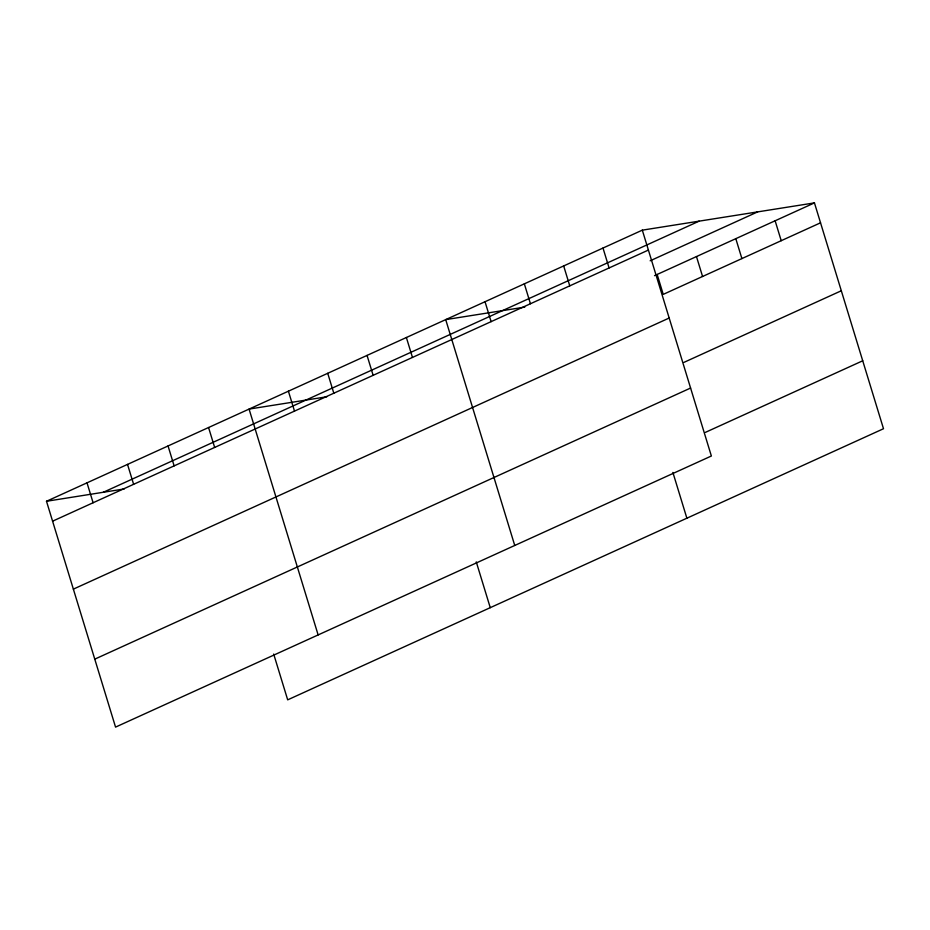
<?xml version="1.0" encoding="UTF-8"?>
<svg xmlns="http://www.w3.org/2000/svg" width="930" height="930" viewBox="0 0 930 930"><rect width="100%" height="100%" fill="white"/><g stroke="black" fill="none" stroke-linecap="round" stroke-linejoin="round"><path stroke-width="1.4" d="M642.316 230.152L711.369 456.002L115.553 727.109L46.5 501.27L642.316 230.152L814.448 202.891L883.5 428.73L287.684 699.848L273.687 654.081M103.3 492.272L699.128 221.154M52.592 521.184L648.408 250.065M650.163 260.795L757.648 211.889M654.534 275.652L814.448 202.891M820.539 222.805L663.241 294.38L657.161 274.466M73.365 589.132L669.182 318.025M684.015 362.34L841.313 290.765M94.767 659.149L690.595 388.043M705.428 432.357L862.726 360.782M524.799 307.098L445.702 319.618L514.743 545.468M326.779 396.785L249.077 409.084L318.13 634.934M46.5 501.27L124.202 488.959M775.132 220.782L781.212 240.696M735.804 238.673L741.896 258.587M696.477 256.575L702.569 276.489M672.89 472.44L686.875 518.196M603 248.043L609.092 267.956M563.673 265.945L569.764 285.859M524.346 283.836L530.437 303.75M485.03 301.727L491.11 321.641M476.265 561.906L490.261 607.674M406.375 337.509L412.467 357.434M367.048 355.411L373.139 375.325M327.732 373.302L333.812 393.216M288.405 391.193L294.496 411.107M208.564 427.521L214.656 447.435M168.051 445.958L174.131 465.872M127.526 464.396L133.618 484.309M87.013 482.833L93.105 502.746"/></g></svg>
